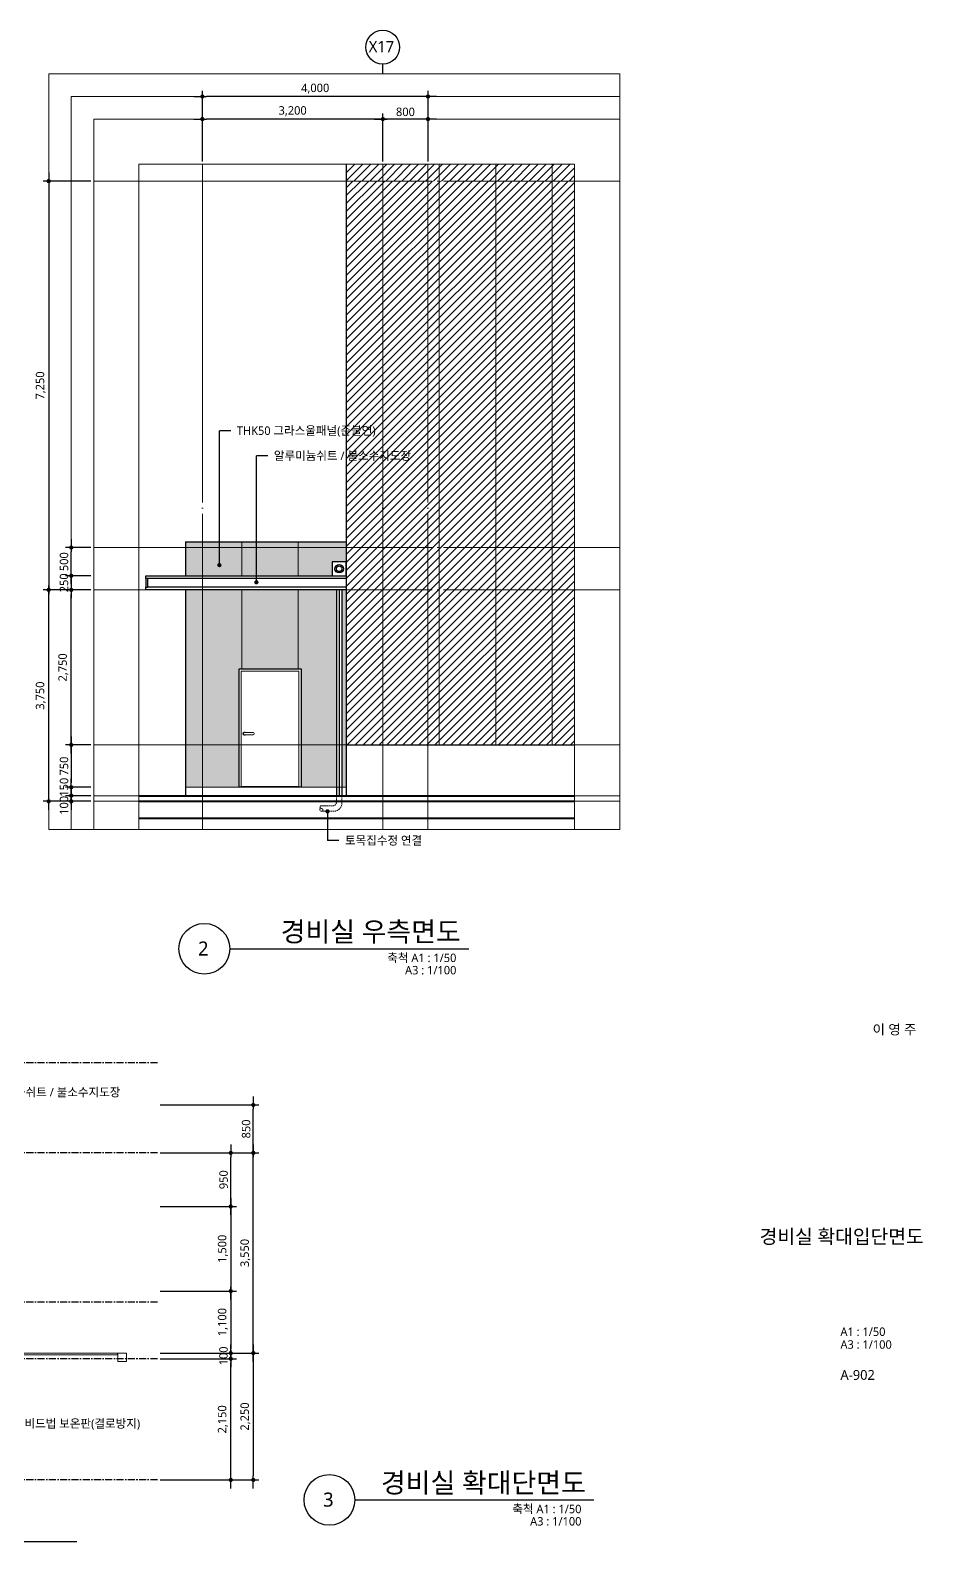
# Model space of a CAD drawing. Header units: millimetres. Extents: x -3672364 to -3590876, y -108975 to -79664.
# Drawn here: x -3606698 to -3590876, y -106524 to -79664 of the extents above; entities that cross this region are included whole.
import ezdxf
from ezdxf.enums import TextEntityAlignment as Align

# ---------------------------------------------------------------- set-up
doc = ezdxf.new("R2010")
doc.units = ezdxf.units.MM
doc.header["$LTSCALE"] = 100
doc.header["$MEASUREMENT"] = 0
for name, pattern in [('CEN', [62, 60, -1, 0, -1]), ('CENTER', [2, 1.25, -0.25, 0.25, -0.25]), ('DASHEDX2', [1.5, 1, -0.5])]:
    doc.linetypes.add(name, pattern=pattern)
doc.layers.get('0').update_dxf_attribs({"linetype": 'CONTINUOUS'})
for name, color, linetype, lineweight in [('A-AXIS-BUBL', 7, 'CONTINUOUS', 25), ('A-AXIS-LINE', 1, 'CEN', 15), ('A-BORD-TEXT', 3, 'CONTINUOUS', 25), ('A-CUTL', 7, 'CONTINUOUS', 25), ('A-DIMS', 7, 'CONTINUOUS', 25), ('A-DWXM-ELEV', 8, 'CONTINUOUS', 18), ('A-DWXM-WIND', 4, 'CONTINUOUS', 25), ('A-ELEV-LIN1', 2, 'CONTINUOUS', 40), ('A-ELEV-LIN2', 7, 'CONTINUOUS', 25), ('A-ELEV-LIN3', 8, 'CONTINUOUS', 18), ('A-MKXS-LEAD', 7, 'CONTINUOUS', 25), ('A-MKXS-TEXT1', 3, 'CONTINUOUS', 25), ('A-SSXM-HID', 8, 'DASHEDX2', 18), ('A-WAXM-PANL', 6, 'CONTINUOUS', 20), ('A-XXXX-HATC', 8, 'CONTINUOUS', 18), ('A-XXXX-SYMB', 7, 'CONTINUOUS', 25), ('A-XXXX-TXT1', 3, 'CONTINUOUS', 25), ('A-XXXX-TXT2', 3, 'CONTINUOUS', 25), ('M-XXXX-DRAN', 7, 'CONTINUOUS', 25)]:
    doc.layers.add(name, color=color, linetype=linetype, lineweight=lineweight)
doc.layers.add('A-XXXX-NPLT', color=144, linetype='CONTINUOUS', lineweight=15, plot=False)
doc.layers.add('AA-AXIS-LINE-1', color=1, linetype='CENTER')
doc.layers.add('입면색상', color=7, linetype='CONTINUOUS')
doc.styles.add('HY울릉도L', font='')
doc.styles.add('맑은고딕', font='malgun.ttf')
doc.styles.get('HY울릉도L').set_extended_font_data('HYwulM')
doc.dimstyles.new('CDIM', dxfattribs={"dimtxt": 3, "dimasz": 1.5, "dimexe": 2, "dimexo": 1, "dimgap": 1, "dimtad": 1, "dimdec": 0, "dimrnd": 0.5, "dimzin": 0, "dimdsep": 32, "dimlunit": 6, "dimtxsty": 'HY울릉도L', "dimblk1": '_CIDOT', "dimblk2": '_CIDOT', "dimsah": 1, "dimcen": 5.5, "dimclrd": 2, "dimclre": 2, "dimclrt": 7, "dimadec": 0, "dimazin": 0, "dimtfac": 1, "dimtdec": 0, "dimtix": 1, "dimtmove": 2, "dimatfit": 1, "dimldrblk": '_CIDOT', "dimfxl": 1, "dimtolj": 1, "dimtzin": 0, "dimlwd": -1, "dimarcsym": 0})

# ---------------------------------------------------------------- blocks, each defined once
blk = doc.blocks.new('_CIDOT')
at = {"color": 0, "linetype": 'ByBlock'}
blk.add_line((2, 0), (-1, 0), dxfattribs=at)
at = {"color": 0, "linetype": 'ByBlock', "const_width": 0.5}
blk.add_lwpolyline([(-0.25, 0, 1), (0.25, 0, 1)], format="xyb", close=True, dxfattribs=at)
blk = doc.blocks.new('*D75')
at = {"layer": 'A-DIMS', "lineweight": -2, "transparency": 16777216}
for p, q in [((-3603647, -81989), (-3603647, -80739)), ((-3599647, -81989), (-3599647, -80739))]:
    blk.add_line(p, q, dxfattribs=at)
at = {"layer": 'A-DIMS', "transparency": 16777216}
blk.add_line((-3599722, -80839), (-3603572, -80839), dxfattribs=at)
at = {"layer": 'A-DIMS', "transparency": 16777216, "xscale": 75, "yscale": 75, "zscale": 75, "rotation": 180}
blk.add_blockref('_CIDOT', (-3603647, -80839), dxfattribs=at)
at = {"layer": 'A-DIMS', "transparency": 16777216, "xscale": 75, "yscale": 75, "zscale": 75}
blk.add_blockref('_CIDOT', (-3599647, -80839), dxfattribs=at)
at = {"layer": 'A-DIMS', "color": 3, "transparency": 16777216, "insert": (-3601647, -80699), "char_height": 150, "attachment_point": 5, "style": '맑은고딕'}
blk.add_mtext('\\A1;4,000', dxfattribs=at)
blk = doc.blocks.new('*D76')
at = {"layer": 'A-DIMS', "lineweight": -2, "transparency": 16777216}
for p, q in [((-3600447, -81989), (-3600447, -81139)), ((-3599647, -81989), (-3599647, -81139))]:
    blk.add_line(p, q, dxfattribs=at)
at = {"layer": 'A-DIMS', "transparency": 16777216}
blk.add_line((-3599722, -81239), (-3600372, -81239), dxfattribs=at)
at = {"layer": 'A-DIMS', "transparency": 16777216, "xscale": 75, "yscale": 75, "zscale": 75, "rotation": 180}
blk.add_blockref('_CIDOT', (-3600447, -81239), dxfattribs=at)
at = {"layer": 'A-DIMS', "transparency": 16777216, "xscale": 75, "yscale": 75, "zscale": 75}
blk.add_blockref('_CIDOT', (-3599647, -81239), dxfattribs=at)
at = {"layer": 'A-DIMS', "color": 3, "transparency": 16777216, "insert": (-3600047, -81112), "char_height": 150, "attachment_point": 5, "style": '맑은고딕'}
blk.add_mtext('\\A1;800', dxfattribs=at)
blk = doc.blocks.new('*D77')
at = {"layer": 'A-DIMS', "lineweight": -2, "transparency": 16777216}
for p, q in [((-3603647, -81989), (-3603647, -81139)), ((-3600447, -81989), (-3600447, -81139))]:
    blk.add_line(p, q, dxfattribs=at)
at = {"layer": 'A-DIMS', "transparency": 16777216}
blk.add_line((-3600522, -81239), (-3603572, -81239), dxfattribs=at)
at = {"layer": 'A-DIMS', "transparency": 16777216, "xscale": 75, "yscale": 75, "zscale": 75, "rotation": 180}
blk.add_blockref('_CIDOT', (-3603647, -81239), dxfattribs=at)
at = {"layer": 'A-DIMS', "transparency": 16777216, "xscale": 75, "yscale": 75, "zscale": 75}
blk.add_blockref('_CIDOT', (-3600447, -81239), dxfattribs=at)
at = {"layer": 'A-DIMS', "color": 3, "transparency": 16777216, "insert": (-3602047, -81099), "char_height": 150, "attachment_point": 5, "style": '맑은고딕'}
blk.add_mtext('\\A1;3,200', dxfattribs=at)
blk = doc.blocks.new('*D78')
at = {"layer": 'A-DIMS', "lineweight": -2, "transparency": 16777216}
for p, q in [((-3605622, -89589), (-3606072, -89589)), ((-3605622, -92339), (-3606072, -92339))]:
    blk.add_line(p, q, dxfattribs=at)
at = {"layer": 'A-DIMS', "transparency": 16777216}
blk.add_line((-3605972, -92264), (-3605972, -89664), dxfattribs=at)
at = {"layer": 'A-DIMS', "transparency": 16777216, "xscale": 75, "yscale": 75, "zscale": 75}
for p, rotation in [((-3605972, -89589), 90), ((-3605972, -92339), 270)]:
    blk.add_blockref('_CIDOT', p, dxfattribs=dict(at, rotation=rotation))
at = {"layer": 'A-DIMS', "color": 3, "transparency": 16777216, "insert": (-3606112, -90964), "char_height": 150, "attachment_point": 5, "rotation": 90, "style": '맑은고딕'}
blk.add_mtext('\\A1;2,750', dxfattribs=at)
blk = doc.blocks.new('*D79')
at = {"layer": 'A-DIMS', "lineweight": -2, "transparency": 16777216}
for p, q in [((-3605622, -93089), (-3606072, -93089)), ((-3605622, -93239), (-3606072, -93239))]:
    blk.add_line(p, q, dxfattribs=at)
at = {"layer": 'A-DIMS', "transparency": 16777216}
for p, q in [((-3605972, -93014), (-3605972, -92939)), ((-3605972, -93089), (-3605972, -93239)), ((-3605972, -93314), (-3605972, -93389))]:
    blk.add_line(p, q, dxfattribs=at)
at = {"layer": 'A-DIMS', "transparency": 16777216, "xscale": 75, "yscale": 75, "zscale": 75}
for p, rotation in [((-3605972, -93089), 270), ((-3605972, -93239), 90)]:
    blk.add_blockref('_CIDOT', p, dxfattribs=dict(at, rotation=rotation))
at = {"layer": 'A-DIMS', "color": 3, "transparency": 16777216, "insert": (-3606100, -93089), "char_height": 150, "attachment_point": 5, "rotation": 90, "style": '맑은고딕'}
blk.add_mtext('\\A1;150', dxfattribs=at)
blk = doc.blocks.new('*D80')
at = {"layer": 'A-DIMS', "lineweight": -2, "transparency": 16777216}
for p, q in [((-3605622, -89589), (-3606472, -89589)), ((-3605622, -93339), (-3606472, -93339))]:
    blk.add_line(p, q, dxfattribs=at)
at = {"layer": 'A-DIMS', "transparency": 16777216}
blk.add_line((-3606372, -93264), (-3606372, -89664), dxfattribs=at)
at = {"layer": 'A-DIMS', "transparency": 16777216, "xscale": 75, "yscale": 75, "zscale": 75}
for p, rotation in [((-3606372, -89589), 90), ((-3606372, -93339), 270)]:
    blk.add_blockref('_CIDOT', p, dxfattribs=dict(at, rotation=rotation))
at = {"layer": 'A-DIMS', "color": 3, "transparency": 16777216, "insert": (-3606512, -91464), "char_height": 150, "attachment_point": 5, "rotation": 90, "style": '맑은고딕'}
blk.add_mtext('\\A1;3,750', dxfattribs=at)
blk = doc.blocks.new('*D81')
at = {"layer": 'A-DIMS', "transparency": 16777216}
for p, q in [((-3605972, -93164), (-3605972, -93089)), ((-3605972, -93339), (-3605972, -93239)), ((-3605972, -93414), (-3605972, -93489))]:
    blk.add_line(p, q, dxfattribs=at)
at = {"layer": 'A-DIMS', "lineweight": -2, "transparency": 16777216}
for p, q in [((-3605622, -93239), (-3606072, -93239)), ((-3605622, -93339), (-3606072, -93339))]:
    blk.add_line(p, q, dxfattribs=at)
at = {"layer": 'A-DIMS', "transparency": 16777216, "xscale": 75, "yscale": 75, "zscale": 75}
for p, rotation in [((-3605972, -93239), 270), ((-3605972, -93339), 90)]:
    blk.add_blockref('_CIDOT', p, dxfattribs=dict(at, rotation=rotation))
at = {"layer": 'A-DIMS', "color": 3, "transparency": 16777216, "insert": (-3606100, -93411), "char_height": 150, "attachment_point": 5, "rotation": 90, "style": '맑은고딕'}
blk.add_mtext('\\A1;100', dxfattribs=at)
blk = doc.blocks.new('*D82')
at = {"layer": 'A-DIMS', "lineweight": -2, "transparency": 16777216}
for p, q in [((-3605622, -82339), (-3606472, -82339)), ((-3605622, -89589), (-3606472, -89589))]:
    blk.add_line(p, q, dxfattribs=at)
at = {"layer": 'A-DIMS', "transparency": 16777216}
blk.add_line((-3606372, -82414), (-3606372, -89514), dxfattribs=at)
at = {"layer": 'A-DIMS', "transparency": 16777216, "xscale": 75, "yscale": 75, "zscale": 75}
for p, rotation in [((-3606372, -82339), 90), ((-3606372, -89589), 270)]:
    blk.add_blockref('_CIDOT', p, dxfattribs=dict(at, rotation=rotation))
at = {"layer": 'A-DIMS', "color": 3, "transparency": 16777216, "insert": (-3606512, -85964), "char_height": 150, "attachment_point": 5, "rotation": 90, "style": '맑은고딕'}
blk.add_mtext('\\A1;7,250', dxfattribs=at)
blk = doc.blocks.new('*D83')
at = {"layer": 'A-DIMS', "lineweight": -2, "transparency": 16777216}
for p, q in [((-3605622, -92339), (-3606072, -92339)), ((-3605622, -93089), (-3606072, -93089))]:
    blk.add_line(p, q, dxfattribs=at)
at = {"layer": 'A-DIMS', "transparency": 16777216}
blk.add_line((-3605972, -92414), (-3605972, -93014), dxfattribs=at)
at = {"layer": 'A-DIMS', "transparency": 16777216, "xscale": 75, "yscale": 75, "zscale": 75}
for p, rotation in [((-3605972, -92339), 90), ((-3605972, -93089), 270)]:
    blk.add_blockref('_CIDOT', p, dxfattribs=dict(at, rotation=rotation))
at = {"layer": 'A-DIMS', "color": 3, "transparency": 16777216, "insert": (-3606100, -92714), "char_height": 150, "attachment_point": 5, "rotation": 90, "style": '맑은고딕'}
blk.add_mtext('\\A1;750', dxfattribs=at)
blk = doc.blocks.new('*D84')
at = {"layer": 'A-DIMS', "lineweight": -2, "transparency": 16777216}
for p, q in [((-3605622, -89339), (-3606072, -89339)), ((-3605622, -89589), (-3606072, -89589))]:
    blk.add_line(p, q, dxfattribs=at)
at = {"layer": 'A-DIMS', "transparency": 16777216}
for p, q in [((-3605972, -89264), (-3605972, -89189)), ((-3605972, -89339), (-3605972, -89589)), ((-3605972, -89664), (-3605972, -89739))]:
    blk.add_line(p, q, dxfattribs=at)
at = {"layer": 'A-DIMS', "transparency": 16777216, "xscale": 75, "yscale": 75, "zscale": 75}
for p, rotation in [((-3605972, -89339), 270), ((-3605972, -89589), 90)]:
    blk.add_blockref('_CIDOT', p, dxfattribs=dict(at, rotation=rotation))
at = {"layer": 'A-DIMS', "color": 3, "transparency": 16777216, "insert": (-3606100, -89464), "char_height": 150, "attachment_point": 5, "rotation": 90, "style": '맑은고딕'}
blk.add_mtext('\\A1;250', dxfattribs=at)
blk = doc.blocks.new('*D85')
at = {"layer": 'A-DIMS', "lineweight": -2, "transparency": 16777216}
for p, q in [((-3605622, -88839), (-3606072, -88839)), ((-3605622, -89339), (-3606072, -89339))]:
    blk.add_line(p, q, dxfattribs=at)
at = {"layer": 'A-DIMS', "transparency": 16777216}
blk.add_line((-3605972, -89264), (-3605972, -88914), dxfattribs=at)
at = {"layer": 'A-DIMS', "transparency": 16777216, "xscale": 75, "yscale": 75, "zscale": 75}
for p, rotation in [((-3605972, -88839), 90), ((-3605972, -89339), 270)]:
    blk.add_blockref('_CIDOT', p, dxfattribs=dict(at, rotation=rotation))
at = {"layer": 'A-DIMS', "color": 3, "transparency": 16777216, "insert": (-3606100, -89089), "char_height": 150, "attachment_point": 5, "rotation": 90, "style": '맑은고딕'}
blk.add_mtext('\\A1;500', dxfattribs=at)
blk = doc.blocks.new('*D90')
at = {"layer": 'A-DIMS', "lineweight": -2, "transparency": 16777216}
for p, q in [((-3604394, -99575), (-3602644, -99575)), ((-3604394, -103125), (-3602644, -103125))]:
    blk.add_line(p, q, dxfattribs=at)
at = {"layer": 'A-DIMS', "transparency": 16777216}
blk.add_line((-3602744, -103050), (-3602744, -99650), dxfattribs=at)
at = {"layer": 'A-DIMS', "transparency": 16777216, "xscale": 75, "yscale": 75, "zscale": 75}
for p, rotation in [((-3602744, -99575), 90), ((-3602744, -103125), 270)]:
    blk.add_blockref('_CIDOT', p, dxfattribs=dict(at, rotation=rotation))
at = {"layer": 'A-DIMS', "color": 3, "transparency": 16777216, "insert": (-3602884, -101350), "char_height": 150, "attachment_point": 5, "rotation": 90, "style": '맑은고딕'}
blk.add_mtext('\\A1;3,550', dxfattribs=at)
blk = doc.blocks.new('*D91')
at = {"layer": 'A-DIMS', "lineweight": -2, "transparency": 16777216}
for p, q in [((-3604394, -103125), (-3603044, -103125)), ((-3604394, -103225), (-3603044, -103225))]:
    blk.add_line(p, q, dxfattribs=at)
at = {"layer": 'A-DIMS', "transparency": 16777216}
for p, q in [((-3603144, -103050), (-3603144, -102975)), ((-3603144, -103125), (-3603144, -103225)), ((-3603144, -103300), (-3603144, -103375))]:
    blk.add_line(p, q, dxfattribs=at)
at = {"layer": 'A-DIMS', "transparency": 16777216, "xscale": 75, "yscale": 75, "zscale": 75}
for p, rotation in [((-3603144, -103125), 270), ((-3603144, -103225), 90)]:
    blk.add_blockref('_CIDOT', p, dxfattribs=dict(at, rotation=rotation))
at = {"layer": 'A-DIMS', "color": 3, "transparency": 16777216, "insert": (-3603272, -103175), "char_height": 150, "attachment_point": 5, "rotation": 90, "style": '맑은고딕'}
blk.add_mtext('\\A1;100', dxfattribs=at)
blk = doc.blocks.new('*D92')
at = {"layer": 'A-DIMS', "lineweight": -2, "transparency": 16777216}
for p, q in [((-3604394, -103225), (-3603044, -103225)), ((-3604394, -105375), (-3603044, -105375))]:
    blk.add_line(p, q, dxfattribs=at)
at = {"layer": 'A-DIMS', "transparency": 16777216}
blk.add_line((-3603144, -105300), (-3603144, -103300), dxfattribs=at)
at = {"layer": 'A-DIMS', "transparency": 16777216, "xscale": 75, "yscale": 75, "zscale": 75}
for p, rotation in [((-3603144, -103225), 90), ((-3603144, -105375), 270)]:
    blk.add_blockref('_CIDOT', p, dxfattribs=dict(at, rotation=rotation))
at = {"layer": 'A-DIMS', "color": 3, "transparency": 16777216, "insert": (-3603284, -104300), "char_height": 150, "attachment_point": 5, "rotation": 90, "style": '맑은고딕'}
blk.add_mtext('\\A1;2,150', dxfattribs=at)
blk = doc.blocks.new('*D93')
at = {"layer": 'A-DIMS', "lineweight": -2, "transparency": 16777216}
for p, q in [((-3604394, -102025), (-3603044, -102025)), ((-3604394, -103125), (-3603044, -103125))]:
    blk.add_line(p, q, dxfattribs=at)
at = {"layer": 'A-DIMS', "transparency": 16777216}
blk.add_line((-3603144, -102100), (-3603144, -103050), dxfattribs=at)
at = {"layer": 'A-DIMS', "transparency": 16777216, "xscale": 75, "yscale": 75, "zscale": 75}
for p, rotation in [((-3603144, -102025), 90), ((-3603144, -103125), 270)]:
    blk.add_blockref('_CIDOT', p, dxfattribs=dict(at, rotation=rotation))
at = {"layer": 'A-DIMS', "color": 3, "transparency": 16777216, "insert": (-3603284, -102575), "char_height": 150, "attachment_point": 5, "rotation": 90, "style": '맑은고딕'}
blk.add_mtext('\\A1;1,100', dxfattribs=at)
blk = doc.blocks.new('*D94')
at = {"layer": 'A-DIMS', "lineweight": -2, "transparency": 16777216}
for p, q in [((-3604394, -100525), (-3603044, -100525)), ((-3604394, -102025), (-3603044, -102025))]:
    blk.add_line(p, q, dxfattribs=at)
at = {"layer": 'A-DIMS', "transparency": 16777216}
blk.add_line((-3603144, -100600), (-3603144, -101950), dxfattribs=at)
at = {"layer": 'A-DIMS', "transparency": 16777216, "xscale": 75, "yscale": 75, "zscale": 75}
for p, rotation in [((-3603144, -100525), 90), ((-3603144, -102025), 270)]:
    blk.add_blockref('_CIDOT', p, dxfattribs=dict(at, rotation=rotation))
at = {"layer": 'A-DIMS', "color": 3, "transparency": 16777216, "insert": (-3603284, -101275), "char_height": 150, "attachment_point": 5, "rotation": 90, "style": '맑은고딕'}
blk.add_mtext('\\A1;1,500', dxfattribs=at)
blk = doc.blocks.new('*D95')
at = {"layer": 'A-DIMS', "lineweight": -2, "transparency": 16777216}
for p, q in [((-3604394, -99575), (-3603044, -99575)), ((-3604394, -100525), (-3603044, -100525))]:
    blk.add_line(p, q, dxfattribs=at)
at = {"layer": 'A-DIMS', "transparency": 16777216}
blk.add_line((-3603144, -100450), (-3603144, -99650), dxfattribs=at)
at = {"layer": 'A-DIMS', "transparency": 16777216, "xscale": 75, "yscale": 75, "zscale": 75}
for p, rotation in [((-3603144, -99575), 90), ((-3603144, -100525), 270)]:
    blk.add_blockref('_CIDOT', p, dxfattribs=dict(at, rotation=rotation))
at = {"layer": 'A-DIMS', "color": 3, "transparency": 16777216, "insert": (-3603271, -100050), "char_height": 150, "attachment_point": 5, "rotation": 90, "style": '맑은고딕'}
blk.add_mtext('\\A1;950', dxfattribs=at)
blk = doc.blocks.new('*D96')
at = {"layer": 'A-DIMS', "lineweight": -2, "transparency": 16777216}
for p, q in [((-3604394, -98725), (-3602644, -98725)), ((-3604394, -99575), (-3602644, -99575))]:
    blk.add_line(p, q, dxfattribs=at)
at = {"layer": 'A-DIMS', "transparency": 16777216}
blk.add_line((-3602744, -99500), (-3602744, -98800), dxfattribs=at)
at = {"layer": 'A-DIMS', "transparency": 16777216, "xscale": 75, "yscale": 75, "zscale": 75}
for p, rotation in [((-3602744, -98725), 90), ((-3602744, -99575), 270)]:
    blk.add_blockref('_CIDOT', p, dxfattribs=dict(at, rotation=rotation))
at = {"layer": 'A-DIMS', "color": 3, "transparency": 16777216, "insert": (-3602871, -99150), "char_height": 150, "attachment_point": 5, "rotation": 90, "style": '맑은고딕'}
blk.add_mtext('\\A1;850', dxfattribs=at)
blk = doc.blocks.new('*D97')
at = {"layer": 'A-DIMS', "lineweight": -2, "transparency": 16777216}
for p, q in [((-3604394, -103125), (-3602644, -103125)), ((-3604394, -105375), (-3602644, -105375))]:
    blk.add_line(p, q, dxfattribs=at)
at = {"layer": 'A-DIMS', "transparency": 16777216}
blk.add_line((-3602744, -103200), (-3602744, -105300), dxfattribs=at)
at = {"layer": 'A-DIMS', "transparency": 16777216, "xscale": 75, "yscale": 75, "zscale": 75}
for p, rotation in [((-3602744, -103125), 90), ((-3602744, -105375), 270)]:
    blk.add_blockref('_CIDOT', p, dxfattribs=dict(at, rotation=rotation))
at = {"layer": 'A-DIMS', "color": 3, "transparency": 16777216, "insert": (-3602884, -104250), "char_height": 150, "attachment_point": 5, "rotation": 90, "style": '맑은고딕'}
blk.add_mtext('\\A1;2,250', dxfattribs=at)

msp = doc.modelspace()

# ---------------------------------------------------------------- hatches: boundary and pattern name
at = {"layer": 'A-XXXX-HATC', "true_color": 0x105689}
h = msp.add_hatch(color=146, dxfattribs=at)
h.dxf.hatch_style = 1
h.paths.add_polyline_path([(-3601172.1, -89589.3), (-3601172.1, -93089.3), (-3601097.1, -93089.3), (-3601097.1, -89589.3)])
h.paths.add_polyline_path([(-3601272.1, -89589.3), (-3603947.1, -89589.3), (-3603947.1, -93089.3), (-3602997.1, -93089.3), (-3602997.1, -90989.3), (-3601897.1, -90989.3), (-3601897.1, -93089.3), (-3601272.1, -93089.3)])
h.paths.add_polyline_path([(-3601347.1, -89089.3), (-3601097.1, -89089.3), (-3601097.1, -88739.3), (-3603947.1, -88739.3), (-3603947.1, -89339.3), (-3601347.1, -89339.3)])
at = {"layer": '입면색상', "true_color": 0xcad1d3}
h = msp.add_hatch(dxfattribs=at)
h.set_pattern_fill('ANSI31', color=254, scale=800)
h.set_pattern_definition([(45, (-4015012.45, 5797.87), (-70.710678, 70.710678), [])])
h.paths.add_polyline_path([(-3601097.1, -82039.3), (-3601097.1, -82339.3), (-3600447.1, -82339.3), (-3600447.1, -82039.3)])
h.paths.add_polyline_path([(-3599647.1, -82339.3), (-3599647.1, -82039.3), (-3600447.1, -82039.3), (-3600447.1, -82339.3)])
h.paths.add_polyline_path([(-3598447.1, -82339.3), (-3598447.1, -82039.3), (-3599447.1, -82039.3), (-3599447.1, -82339.3)])
h.paths.add_polyline_path([(-3599647.1, -82339.3), (-3599447.1, -82339.3), (-3599447.1, -82039.3), (-3599647.1, -82039.3)])
h.paths.add_polyline_path([(-3597447.1, -82339.3), (-3597447.1, -82039.3), (-3598447.1, -82039.3), (-3598447.1, -82339.3)])
h.paths.add_polyline_path([(-3597047.1, -82039.3), (-3597447.1, -82039.3), (-3597447.1, -82339.3), (-3597047.1, -82339.3)])
at = {"layer": '입면색상', "true_color": 0x435254}
h = msp.add_hatch(dxfattribs=at)
h.set_pattern_fill('벽돌단면', color=251, scale=100)
h.set_pattern_definition([(45, (-5698407.09, -877699.33), (-70.710678, 70.710678), [])])
h.paths.add_polyline_path([(-3597047.1, -92339.3), (-3597047.1, -82339.3), (-3601097.1, -82339.3), (-3601097.1, -92339.3)])

# ---------------------------------------------------------------- linework, layer by layer
msp.add_line((-3601097.1, -92339.3), (-3597047.1, -92339.3))
at = {"layer": 'A-AXIS-BUBL', "ltscale": 0.2}
msp.add_line((-3600447.1, -80439.3), (-3600447.1, -80264.3), dxfattribs=at)
msp.add_circle((-3600450, -79964.3), 300, dxfattribs=at)
at = {"layer": 'A-AXIS-LINE'}
for p, q in [((-3603647.1, -82039.3), (-3603647.1, -93839.3)), ((-3600447.1, -82039.3), (-3600447.1, -93839.3)), ((-3599647.1, -82039.3), (-3599647.1, -93839.3)), ((-3605572.1, -82339.3), (-3596247.1, -82339.3)), ((-3605572.1, -88839.3), (-3596247.1, -88839.3)), ((-3605572.1, -89589.3), (-3596247.1, -89589.3)), ((-3605572.1, -92339.3), (-3596247.1, -92339.3)), ((-3605572.1, -93239.3), (-3596247.1, -93239.3)), ((-3605572.1, -93339.3), (-3596247.1, -93339.3))]:
    msp.add_line(p, q, dxfattribs=at)
at = {"layer": 'A-CUTL'}
msp.add_lwpolyline([(-3605870.2, -106474.8), (-3613310.3, -106474.8), (-3613320.1, -106425.8), (-3613367.2, -106523.8), (-3613377, -106474.8), (-3615093.7, -106474.8)], dxfattribs=at)
at = {"layer": 'A-DWXM-ELEV'}
for p, q in [((-3602897.1, -92119.3), (-3602747.1, -92119.3)), ((-3602897.1, -92159.3), (-3602747.1, -92159.3))]:
    msp.add_line(p, q, dxfattribs=at)
for points in [[(-3602957.1, -93089.3), (-3602957.1, -91029.3), (-3601937.1, -91029.3), (-3601937.1, -93089.3)], [(-3601937.1, -93079.3), (-3602957.1, -93079.3)]]:
    msp.add_lwpolyline(points, dxfattribs=at)
at = {"layer": 'A-DWXM-ELEV', "extrusion": (0, 0, -1)}
msp.add_arc((3602897.1, -92139.3), 30, 221.81031, 138.18969, dxfattribs=at)
at = {"layer": 'A-DWXM-ELEV'}
for centre, start, end in [((-3602897.1, -92139.3), 90, 270), ((-3602747.1, -92139.3), 270, 90)]:
    msp.add_arc(centre, 20, start, end, dxfattribs=at)
at = {"layer": 'A-DWXM-WIND'}
msp.add_lwpolyline([(-3601897.1, -93089.3), (-3602997.1, -93089.3), (-3602997.1, -90989.3), (-3601897.1, -90989.3)], close=True, dxfattribs=at)
at = {"layer": 'A-ELEV-LIN1'}
msp.add_line((-3604772.1, -93639.3), (-3597047.1, -93639.3), dxfattribs=at)
for points in [[(-3604772.1, -93239.3), (-3597047.1, -93239.3)], [(-3604772.1, -93339.3), (-3597047.1, -93339.3)]]:
    msp.add_lwpolyline(points, dxfattribs=at)
at = {"layer": 'A-ELEV-LIN2'}
for p, q in [((-3601097.1, -82039.3), (-3601097.1, -93239.3)), ((-3603947.1, -88739.3), (-3601097.1, -88739.3)), ((-3603947.1, -88739.3), (-3603947.1, -89339.3)), ((-3604647.1, -89389.3), (-3604647.1, -89539.3)), ((-3601097.1, -89389.3), (-3604617.1, -89389.3)), ((-3601097.1, -89539.3), (-3604617.1, -89539.3)), ((-3603947.1, -89589.3), (-3603947.1, -93239.3))]:
    msp.add_line(p, q, dxfattribs=at)
at = {"layer": 'A-ELEV-LIN2', "color": 3}
msp.add_lwpolyline([(-3604647.1, -89539.3), (-3604617.1, -89539.3), (-3604617.1, -89389.3), (-3604647.1, -89389.3), (-3604647.1, -89339.3), (-3601097.1, -89339.3), (-3601097.1, -89589.3), (-3604647.1, -89589.3)], close=True, dxfattribs=at)
at = {"layer": 'A-ELEV-LIN2'}
for points in [[(-3601272.1, -89589.3), (-3601272.1, -93239.3)], [(-3601222.1, -89589.3), (-3601222.1, -93239.3)], [(-3601172.1, -89589.3), (-3601172.1, -93239.3)]]:
    msp.add_lwpolyline(points, dxfattribs=at)
for radius in [75, 50]:
    msp.add_circle((-3601222.1, -89214.3), radius, dxfattribs=at)
at = {"layer": 'A-ELEV-LIN3'}
for p, q in [((-3600447.1, -82039.3), (-3600447.1, -92339.3)), ((-3599447.1, -82039.3), (-3599447.1, -92339.3)), ((-3598447.1, -82039.3), (-3598447.1, -92339.3)), ((-3597447.1, -82039.3), (-3597447.1, -92339.3)), ((-3602947.1, -89339.3), (-3602947.1, -88739.3)), ((-3601947.1, -89339.3), (-3601947.1, -88739.3)), ((-3602947.1, -90989.3), (-3602947.1, -89589.3)), ((-3601947.1, -90989.3), (-3601947.1, -89589.3)), ((-3603947.1, -93089.3), (-3601097.1, -93089.3))]:
    msp.add_line(p, q, dxfattribs=at)
at = {"layer": 'A-MKXS-LEAD'}
for p, q in [((-3603345.3, -89130.6), (-3603345.3, -86765.4)), ((-3603145.3, -86765.4), (-3603345.3, -86765.4)), ((-3602689.2, -89435.4), (-3602689.2, -87210.2)), ((-3602489.2, -87210.2), (-3602689.2, -87210.2)), ((-3601428.5, -93497.8), (-3601428.5, -94033.7)), ((-3601228.5, -94033.7), (-3601428.5, -94033.7))]:
    msp.add_line(p, q, dxfattribs=at)
at = {"layer": 'A-MKXS-LEAD', "const_width": 37.5}
for points in [[(-3603364.1, -89149.4, 1), (-3603326.6, -89149.4, 1)], [(-3602708, -89454.2, 1), (-3602670.5, -89454.2, 1)], [(-3601447.3, -93516.5, 1), (-3601409.8, -93516.5, 1)]]:
    msp.add_lwpolyline(points, format="xyb", close=True, dxfattribs=at)
at = {"layer": 'A-SSXM-HID', "ltscale": 0.2}
for points in [[(-3601272.1, -93239.3), (-3601272.1, -93366.5, -0.4142136), (-3601322.1, -93416.5), (-3601534.9, -93416.5)], [(-3601172.1, -93239.3), (-3601172.1, -93366.5, -0.4142136), (-3601322.1, -93516.5), (-3601534.9, -93516.5)]]:
    msp.add_lwpolyline(points, format="xyb", dxfattribs=at)
for centre, radius, start, end in [((-3601521.9, -93474.4), 44.1, 146.15623, 252.78621), ((-3601534.9, -93441.5), 25, 90, 270), ((-3601534.9, -93491.5), 25, 270, 90)]:
    msp.add_arc(centre, radius, start, end, dxfattribs=at)
at = {"layer": 'A-WAXM-PANL'}
for points in [[(-3608173.7, -103124.8), (-3605153.7, -103124.8), (-3605153.7, -103154.8), (-3608173.7, -103154.8)], [(-3605143.7, -103274.8), (-3604993.7, -103274.8), (-3604993.7, -103124.8), (-3605143.7, -103124.8)]]:
    msp.add_lwpolyline(points, close=True, dxfattribs=at)
at = {"layer": 'A-XXXX-NPLT'}
for points in [[(-3606372.1, -93839.3), (-3596247.1, -93839.3), (-3596247.1, -80439.3), (-3606372.1, -80439.3)], [(-3605972.1, -93839.3), (-3596247.1, -93839.3), (-3596247.1, -80839.3), (-3605972.1, -80839.3)], [(-3605572.1, -93839.3), (-3596247.1, -93839.3), (-3596247.1, -81239.3), (-3605572.1, -81239.3)], [(-3604772.1, -93839.3), (-3597047.1, -93839.3), (-3597047.1, -82039.3), (-3604772.1, -82039.3)]]:
    msp.add_lwpolyline(points, close=True, dxfattribs=at)
at = {"layer": 'A-XXXX-SYMB'}
for p, q in [((-3603162.6, -95953.6), (-3598922.6, -95953.6)), ((-3600945.2, -105729), (-3596705.1, -105729))]:
    msp.add_line(p, q, dxfattribs=at)
for centre in [(-3603612.6, -95953.6), (-3601395.2, -105729)]:
    msp.add_circle(centre, 450, dxfattribs=at)
at = {"layer": 'AA-AXIS-LINE-1'}
for p, q in [((-3604443.7, -97974.8), (-3615593.7, -97974.8)), ((-3604443.7, -99574.8), (-3612893.7, -99574.8)), ((-3604443.7, -102224.8), (-3615593.7, -102224.8)), ((-3604443.7, -103224.8), (-3615593.7, -103224.8)), ((-3604443.7, -105374.8), (-3612893.7, -105374.8))]:
    msp.add_line(p, q, dxfattribs=at)
at = {"layer": 'M-XXXX-DRAN'}
msp.add_lwpolyline([(-3601347.1, -89339.3), (-3601097.1, -89339.3), (-3601097.1, -89089.3), (-3601347.1, -89089.3)], close=True, dxfattribs=at)

# ---------------------------------------------------------------- texts
at = {"layer": 'A-BORD-TEXT', "style": '맑은고딕'}
msp.add_text('이 영 주', height=175, dxfattribs=at).set_placement((-3590987.7, -97473.7), align=Align.RIGHT)
msp.add_text('경비실 확대입단면도', height=250, dxfattribs=at).set_placement((-3592313.3, -101058.6), align=Align.MIDDLE_CENTER)
for s, height, p in [('A1 : 1/50', 150, (-3592334.7, -102821.4)), ('A3 : 1/100', 150, (-3592334.7, -103048.1)), ('A-902', 175, (-3592334.7, -103599.9))]:
    msp.add_text(s, height=height, dxfattribs=at).set_placement(p)
at = {"layer": 'A-MKXS-TEXT1', "style": '맑은고딕'}
for s, p in [('THK50 그라스울패널(준불연)', (-3603035.6, -86765.4)), ('알루미늄쉬트 / 불소수지도장 ', (-3602379.5, -87210.2)), ('토목집수정 연결', (-3601118.8, -94033.7)), ('알루미늄쉬트 / 불소수지도장 ', (-3607533.9, -98498.8))]:
    msp.add_text(s, height=150, dxfattribs=at).set_placement(p, align=Align.MIDDLE_LEFT)
msp.add_text('THK80 비드법 보온판(결로방지)', height=150, dxfattribs=at).set_placement((-3604750.3, -104375.3), align=Align.MIDDLE_RIGHT)
at = {"layer": 'A-XXXX-TXT1', "style": '맑은고딕'}
for s, p in [('경비실 우측면도', (-3599065.5, -95931)), ('경비실 확대단면도', (-3596848, -105706.4))]:
    msp.add_text(s, height=350, dxfattribs=at).set_placement(p, align=Align.BOTTOM_RIGHT)
for s, p in [('2', (-3603630.7, -95948.3)), ('3', (-3601413.3, -105723.7))]:
    msp.add_text(s, height=250, dxfattribs=at).set_placement(p, align=Align.MIDDLE)
for s, p in [('축척 A1 : 1/50', (-3599143.4, -96039.7)), ('A3 : 1/100', (-3599143.4, -96258.7)), ('축척 A1 : 1/50', (-3596925.9, -105815.2)), ('A3 : 1/100', (-3596925.9, -106034.1))]:
    msp.add_text(s, height=150, dxfattribs=at).set_placement(p, align=Align.TOP_RIGHT)
at = {"layer": 'A-XXXX-TXT2', "ltscale": 0.2, "style": '맑은고딕'}
msp.add_text('X17', height=200, dxfattribs=at).set_placement((-3600472.7, -79953.3), align=Align.MIDDLE)

# ---------------------------------------------------------------- dimensions: what is measured, and where the dimension line sits
at = {"layer": 'A-DIMS'}
for base, p1, p2, angle, picture, middle in [((-3603647.1, -80839.3), (-3599647.1, -82039.3), (-3603647.1, -82039.3), 180, '*D75', (-3601647.1, -80699.3)), ((-3603647.1, -81239.3), (-3600447.1, -82039.3), (-3603647.1, -82039.3), 180, '*D77', (-3602047.1, -81099.3)), ((-3600447.1, -81239.3), (-3599647.1, -82039.3), (-3600447.1, -82039.3), 180, '*D76', (-3600047.1, -81111.8)), ((-3606372.1, -89589.3), (-3605572.1, -82339.3), (-3605572.1, -89589.3), 270, '*D82', (-3606512.2, -85964.3)), ((-3605972.1, -88839.3), (-3605572.1, -89339.3), (-3605572.1, -88839.3), 90, '*D85', (-3606099.6, -89089.3)), ((-3606372.1, -89589.3), (-3605572.1, -93339.3), (-3605572.1, -89589.3), 90, '*D80', (-3606512.2, -91464.3)), ((-3605972.1, -89589.3), (-3605572.1, -92339.3), (-3605572.1, -89589.3), 90, '*D78', (-3606112.2, -90964.3)), ((-3605972.1, -89589.3), (-3605572.1, -89339.3), (-3605572.1, -89589.3), 270, '*D84', (-3606099.6, -89464.3)), ((-3605972.1, -93089.3), (-3605572.1, -92339.3), (-3605572.1, -93089.3), 90, '*D83', (-3606099.6, -92714.3)), ((-3602743.7, -98724.8), (-3604443.7, -99574.8), (-3604443.7, -98724.8), 90, '*D96', (-3602871.1, -99149.8)), ((-3602743.7, -99574.8), (-3604443.7, -103124.8), (-3604443.7, -99574.8), 90, '*D90', (-3602883.7, -101349.8)), ((-3603143.7, -99574.8), (-3604443.7, -100524.8), (-3604443.7, -99574.8), 90, '*D95', (-3603271.1, -100049.8)), ((-3603143.7, -102024.8), (-3604443.7, -100524.8), (-3604443.7, -102024.8), 270, '*D94', (-3603284.1, -101274.8)), ((-3603143.7, -103124.8), (-3604443.7, -102024.8), (-3604443.7, -103124.8), 270, '*D93', (-3603284.1, -102574.8)), ((-3603143.7, -103224.8), (-3604443.7, -103124.8), (-3604443.7, -103224.8), 270, '*D91', (-3603271.6, -103174.8)), ((-3602743.7, -105374.8), (-3604443.7, -103124.8), (-3604443.7, -105374.8), 270, '*D97', (-3602883.7, -104249.8)), ((-3603143.7, -103224.8), (-3604443.7, -105374.8), (-3604443.7, -103224.8), 90, '*D92', (-3603284.1, -104299.8))]:
    dim = msp.add_linear_dim(base=base, p1=p1, p2=p2, angle=angle, dimstyle='CDIM', override={"dimscale": 50, "dimtxsty": '맑은고딕', "dimclrd": 256, "dimclre": 256, "dimclrt": 3}, dxfattribs=at)
    dim.commit()
    dim.dimension.update_dxf_attribs({"geometry": picture, "text_midpoint": middle})
for p1, angle, picture, middle in [((-3605572.1, -93089.3), 90, '*D79', (-3606100, -93089.3)), ((-3605572.1, -93339.3), 270, '*D81', (-3606100, -93410.7))]:
    dim = msp.add_linear_dim(base=(-3605972.1, -93239.3), p1=p1, p2=(-3605572.1, -93239.3), angle=angle, dimstyle='CDIM', override={"dimscale": 50, "dimtxsty": '맑은고딕', "dimclrd": 256, "dimclre": 256, "dimclrt": 3}, dxfattribs=at)
    dim.commit()
    dim.dimension.update_dxf_attribs({"geometry": picture, "text_midpoint": middle, "dimtype": 160})

doc.saveas('drawing.dxf')
